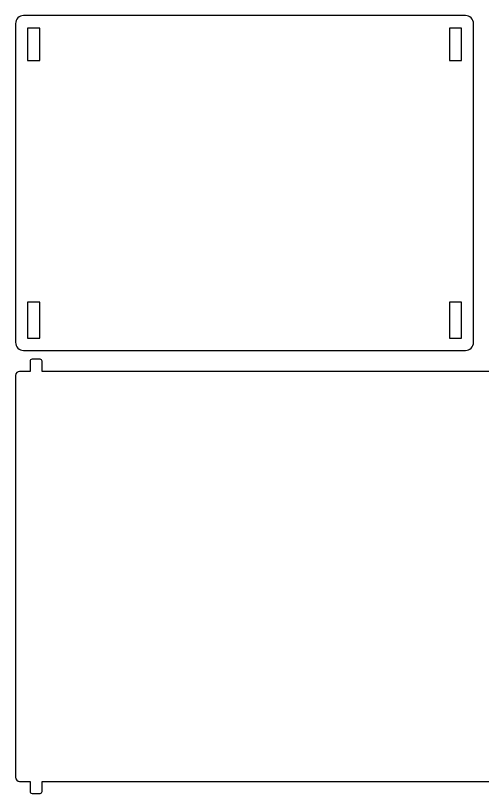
# Model space of a CAD drawing. Header units: millimetres. Extents: x 0 to 386, y 0 to 389.
# Drawn here: x 0 to 115.8, y 196.2 to 389 of the extents above; entities that cross this region are included whole.
import ezdxf

# ---------------------------------------------------------------- set-up
doc = ezdxf.new("R2010")
doc.units = ezdxf.units.MM
doc.layers.get('0').update_dxf_attribs({"linetype": 'CONTINUOUS', "true_color": 0x000000})
doc.layers.add('connector cutout', color=1, linetype='CONTINUOUS', true_color=0xff0000)

msp = doc.modelspace()

# ---------------------------------------------------------------- linework, layer by layer
at = {"lineweight": -3}
for p, q in [((111.6, 389), (2, 389)), ((0, 387), (0, 308)), ((113.6, 308), (113.6, 387)), ((2, 306), (111.6, 306)), ((3.6, 300.8), (1, 300.8)), ((188.3, 300.8), (6.6, 300.8)), ((0, 299.8), (0, 200.2)), ((1, 199.2), (3.6, 199.2)), ((6.6, 199.2), (188.3, 199.2))]:
    msp.add_line(p, q, dxfattribs=at)
for p, q in [((3.6, 303.3), (3.6, 300.8)), ((6.1, 303.8), (4.1, 303.8)), ((6.6, 300.8), (6.6, 303.3)), ((6.6, 300.8), (6.6, 300.8)), ((3.6, 199.2), (3.6, 196.7)), ((6.6, 199.2), (6.6, 199.2)), ((6.6, 196.7), (6.6, 199.2)), ((4.1, 196.2), (6.1, 196.2))]:
    msp.add_line(p, q)
for centre, radius, start, end in [((2, 387), 2, 90, 180), ((111.6, 387), 2, 0, 90), ((2, 308), 2, 180, 270), ((111.6, 308), 2, 270, 0), ((1, 299.8), 1, 90, 180), ((1, 200.2), 1, 180, 270)]:
    msp.add_arc(centre, radius, start, end, dxfattribs=at)
for centre, start, end in [((4.1, 303.3), 90, 180), ((6.1, 303.3), 0, 90), ((4.1, 196.7), 180, 270), ((6.1, 196.7), 270, 0)]:
    msp.add_arc(centre, 0.5, start, end)
at = {"layer": 'connector cutout', "lineweight": -3}
for p, q in [((6, 385.9), (3, 385.9)), ((3, 385.9), (3, 377.9)), ((6, 377.9), (6, 385.9)), ((110.6, 385.9), (107.6, 385.9)), ((107.6, 385.9), (107.6, 377.9)), ((110.6, 377.9), (110.6, 385.9)), ((3, 377.9), (6, 377.9)), ((107.6, 377.9), (110.6, 377.9)), ((6, 318), (3, 318)), ((3, 318), (3, 309)), ((6, 309), (6, 318)), ((110.6, 318), (107.6, 318)), ((107.6, 318), (107.6, 309)), ((110.6, 309), (110.6, 318)), ((3, 309), (6, 309)), ((107.6, 309), (110.6, 309))]:
    msp.add_line(p, q, dxfattribs=at)

doc.saveas('drawing.dxf')
